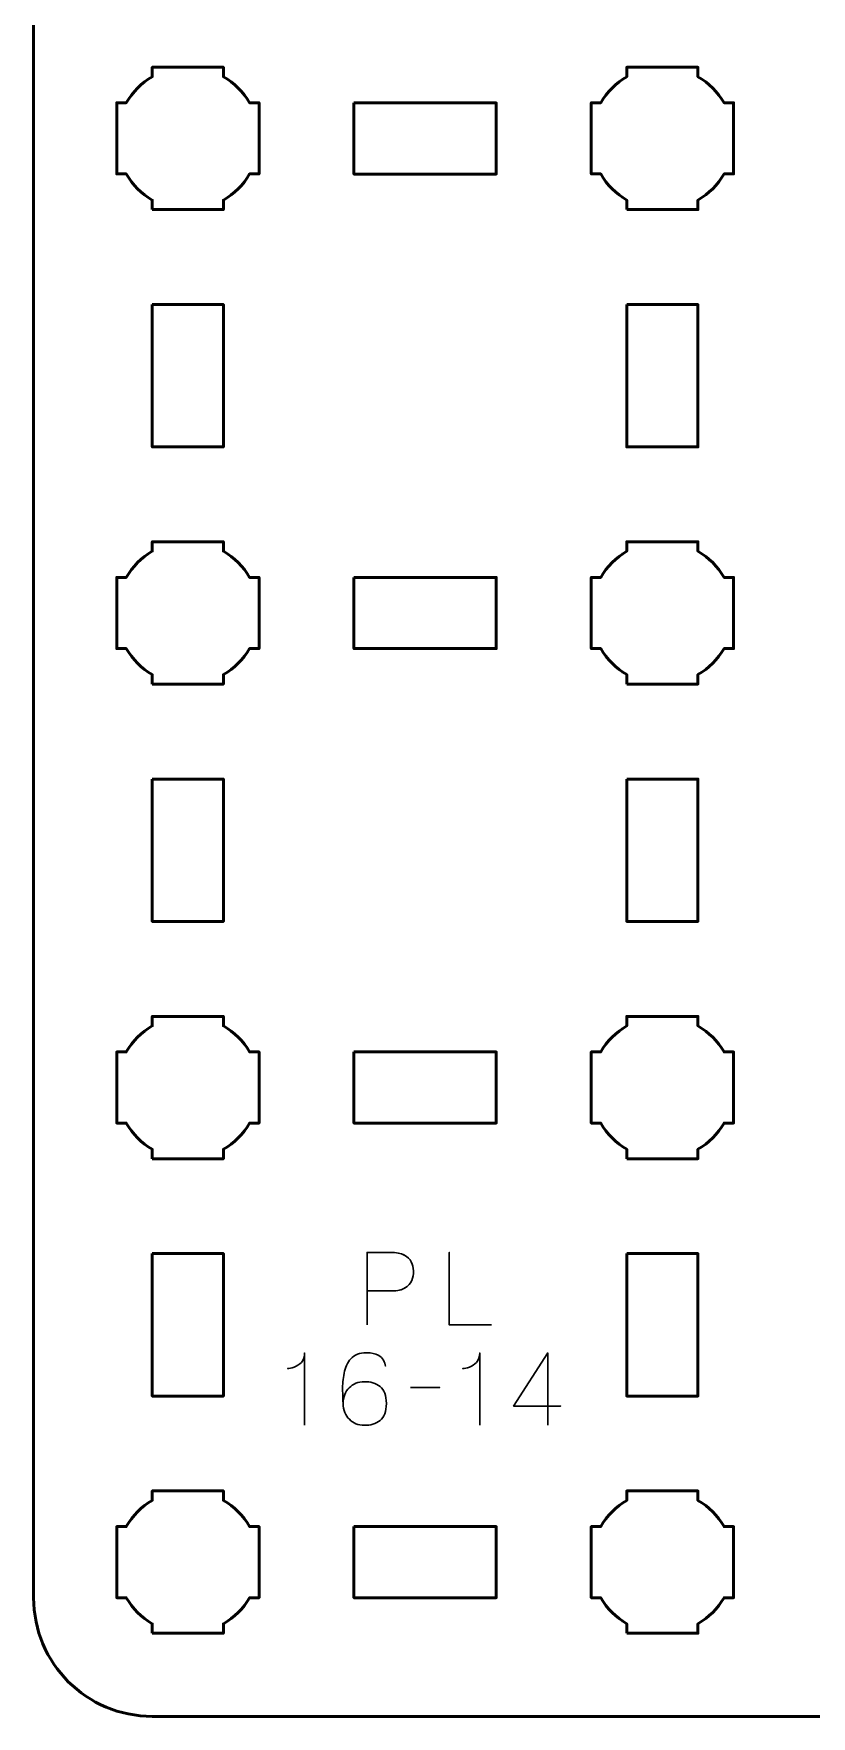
# Model space of a CAD drawing. Header units: centimetres. Extents: x -15.7 to 15.7, y -13.7 to 13.7.
# Drawn here: x -15.65 to -12.37, y -13.65 to -6.56 of the extents above; entities that cross this region are included whole.
import ezdxf

# ---------------------------------------------------------------- set-up
doc = ezdxf.new("R2010")
doc.units = ezdxf.units.CM
doc.header["$MEASUREMENT"] = 0
doc.layers.add('Layer 1', color=7, linetype='Continuous')

msp = doc.modelspace()

# ---------------------------------------------------------------- linework, layer by layer
at = {"layer": 'Layer 1', "lineweight": 53}
for points, knots in [([(-15.14993, 13.65001), (-15.14993, 13.65001), (15.14994, 13.65001), (15.14994, 13.65001), (15.14994, 13.65001), (15.42708, 13.65001), (15.65004, 13.42692), (15.65004, 13.14992), (15.65004, 13.14992), (15.65004, 13.14992), (15.65004, -13.15006), (15.65004, -13.15006), (15.65004, -13.15006), (15.65004, -13.42706), (15.42708, -13.65001), (15.14994, -13.65001), (15.14994, -13.65001), (15.14994, -13.65001), (-15.14993, -13.65001), (-15.14993, -13.65001), (-15.14993, -13.65001), (-15.42693, -13.65001), (-15.65003, -13.42706), (-15.65003, -13.15006), (-15.65003, -13.15006), (-15.65003, -13.15006), (-15.65003, 13.14992), (-15.65003, 13.14992), (-15.65003, 13.14992), (-15.65003, 13.42692), (-15.42693, 13.65001), (-15.14993, 13.65001)], [0, 0, 0, 0, 0.125, 0.125, 0.125, 0.125, 0.25, 0.25, 0.25, 0.25, 0.375, 0.375, 0.375, 0.375, 0.5, 0.5, 0.5, 0.5, 0.625, 0.625, 0.625, 0.625, 0.75, 0.75, 0.75, 0.75, 0.875, 0.875, 0.875, 0.875, 1, 1, 1, 1]), ([(-15.14993, -7.30001), (-15.14993, -7.30001), (-15.14993, -7.2598), (-15.14993, -7.2598), (-15.14993, -7.2598), (-15.19554, -7.23348), (-15.23347, -7.19556), (-15.25979, -7.14994), (-15.25979, -7.14994), (-15.25979, -7.14994), (-15.3, -7.14994), (-15.3, -7.14994), (-15.3, -7.14994), (-15.3, -7.14994), (-15.3, -7.00001), (-15.3, -7.00001), (-15.3, -7.00001), (-15.3, -7.00001), (-15.3, -6.84994), (-15.3, -6.84994), (-15.3, -6.84994), (-15.3, -6.84994), (-15.25979, -6.84994), (-15.25979, -6.84994), (-15.25979, -6.84994), (-15.23347, -6.80447), (-15.19554, -6.76644), (-15.14993, -6.74012), (-15.14993, -6.74012), (-15.14993, -6.74012), (-15.14993, -6.70001), (-15.14993, -6.70001), (-15.14993, -6.70001), (-15.14993, -6.70001), (-15, -6.70001), (-15, -6.70001), (-15, -6.70001), (-15, -6.70001), (-14.84993, -6.70001), (-14.84993, -6.70001), (-14.84993, -6.70001), (-14.84993, -6.70001), (-14.84993, -6.74012), (-14.84993, -6.74012), (-14.84993, -6.74012), (-14.80446, -6.76644), (-14.76643, -6.80447), (-14.74011, -6.84994), (-14.74011, -6.84994), (-14.74011, -6.84994), (-14.7, -6.84994), (-14.7, -6.84994), (-14.7, -6.84994), (-14.7, -6.84994), (-14.7, -7.00001), (-14.7, -7.00001), (-14.7, -7.00001), (-14.7, -7.00001), (-14.7, -7.14994), (-14.7, -7.14994), (-14.7, -7.14994), (-14.7, -7.14994), (-14.74011, -7.14994), (-14.74011, -7.14994), (-14.74011, -7.14994), (-14.76643, -7.19556), (-14.80446, -7.23348), (-14.84993, -7.2598), (-14.84993, -7.2598), (-14.84993, -7.2598), (-14.84993, -7.30001), (-14.84993, -7.30001), (-14.84993, -7.30001), (-14.84993, -7.30001), (-15, -7.30001), (-15, -7.30001), (-15, -7.30001), (-15, -7.30001), (-15.14993, -7.30001), (-15.14993, -7.30001)], [0, 0, 0, 0, 0.05, 0.05, 0.05, 0.05, 0.1, 0.1, 0.1, 0.1, 0.15, 0.15, 0.15, 0.15, 0.2, 0.2, 0.2, 0.2, 0.25, 0.25, 0.25, 0.25, 0.3, 0.3, 0.3, 0.3, 0.35, 0.35, 0.35, 0.35, 0.4, 0.4, 0.4, 0.4, 0.45, 0.45, 0.45, 0.45, 0.5, 0.5, 0.5, 0.5, 0.55, 0.55, 0.55, 0.55, 0.6, 0.6, 0.6, 0.6, 0.65, 0.65, 0.65, 0.65, 0.7, 0.7, 0.7, 0.7, 0.75, 0.75, 0.75, 0.75, 0.8, 0.8, 0.8, 0.8, 0.85, 0.85, 0.85, 0.85, 0.9, 0.9, 0.9, 0.9, 0.95, 0.95, 0.95, 0.95, 1, 1, 1, 1]), ([(-13.15, -7.30001), (-13.15, -7.30001), (-13.15, -7.2598), (-13.15, -7.2598), (-13.15, -7.2598), (-13.19547, -7.23348), (-13.2335, -7.19556), (-13.25982, -7.14994), (-13.25982, -7.14994), (-13.25982, -7.14994), (-13.29993, -7.14994), (-13.29993, -7.14994), (-13.29993, -7.14994), (-13.29993, -7.14994), (-13.29993, -7.00001), (-13.29993, -7.00001), (-13.29993, -7.00001), (-13.29993, -7.00001), (-13.29993, -6.84994), (-13.29993, -6.84994), (-13.29993, -6.84994), (-13.29993, -6.84994), (-13.25982, -6.84994), (-13.25982, -6.84994), (-13.25982, -6.84994), (-13.2335, -6.80447), (-13.19547, -6.76644), (-13.15, -6.74012), (-13.15, -6.74012), (-13.15, -6.74012), (-13.15, -6.70001), (-13.15, -6.70001), (-13.15, -6.70001), (-13.15, -6.70001), (-12.99993, -6.70001), (-12.99993, -6.70001), (-12.99993, -6.70001), (-12.99993, -6.70001), (-12.85, -6.70001), (-12.85, -6.70001), (-12.85, -6.70001), (-12.85, -6.70001), (-12.85, -6.74012), (-12.85, -6.74012), (-12.85, -6.74012), (-12.80452, -6.76644), (-12.76649, -6.80447), (-12.74018, -6.84994), (-12.74018, -6.84994), (-12.74018, -6.84994), (-12.69992, -6.84994), (-12.69992, -6.84994), (-12.69992, -6.84994), (-12.69992, -6.84994), (-12.69992, -7.00001), (-12.69992, -7.00001), (-12.69992, -7.00001), (-12.69992, -7.00001), (-12.69992, -7.14994), (-12.69992, -7.14994), (-12.69992, -7.14994), (-12.69992, -7.14994), (-12.74018, -7.14994), (-12.74018, -7.14994), (-12.74018, -7.14994), (-12.76649, -7.19556), (-12.80452, -7.23348), (-12.85, -7.2598), (-12.85, -7.2598), (-12.85, -7.2598), (-12.85, -7.30001), (-12.85, -7.30001), (-12.85, -7.30001), (-12.85, -7.30001), (-12.99993, -7.30001), (-12.99993, -7.30001), (-12.99993, -7.30001), (-12.99993, -7.30001), (-13.15, -7.30001), (-13.15, -7.30001)], [0, 0, 0, 0, 0.05, 0.05, 0.05, 0.05, 0.1, 0.1, 0.1, 0.1, 0.15, 0.15, 0.15, 0.15, 0.2, 0.2, 0.2, 0.2, 0.25, 0.25, 0.25, 0.25, 0.3, 0.3, 0.3, 0.3, 0.35, 0.35, 0.35, 0.35, 0.4, 0.4, 0.4, 0.4, 0.45, 0.45, 0.45, 0.45, 0.5, 0.5, 0.5, 0.5, 0.55, 0.55, 0.55, 0.55, 0.6, 0.6, 0.6, 0.6, 0.65, 0.65, 0.65, 0.65, 0.7, 0.7, 0.7, 0.7, 0.75, 0.75, 0.75, 0.75, 0.8, 0.8, 0.8, 0.8, 0.85, 0.85, 0.85, 0.85, 0.9, 0.9, 0.9, 0.9, 0.95, 0.95, 0.95, 0.95, 1, 1, 1, 1]), ([(-14.29998, -6.85008), (-14.29998, -6.85008), (-13.69998, -6.85008), (-13.69998, -6.85008), (-13.69998, -6.85008), (-13.69998, -6.85008), (-13.69998, -7.15008), (-13.69998, -7.15008), (-13.69998, -7.15008), (-13.69998, -7.15008), (-14.29998, -7.15008), (-14.29998, -7.15008), (-14.29998, -7.15008), (-14.29998, -7.15008), (-14.29998, -6.85008), (-14.29998, -6.85008)], [0, 0, 0, 0, 0.25, 0.25, 0.25, 0.25, 0.5, 0.5, 0.5, 0.5, 0.75, 0.75, 0.75, 0.75, 1, 1, 1, 1]), ([(-15.14993, -7.70006), (-15.14993, -7.70006), (-14.84993, -7.70006), (-14.84993, -7.70006), (-14.84993, -7.70006), (-14.84993, -7.70006), (-14.84993, -8.30007), (-14.84993, -8.30007), (-14.84993, -8.30007), (-14.84993, -8.30007), (-15.14993, -8.30007), (-15.14993, -8.30007), (-15.14993, -8.30007), (-15.14993, -8.30007), (-15.14993, -7.70006), (-15.14993, -7.70006)], [0, 0, 0, 0, 0.25, 0.25, 0.25, 0.25, 0.5, 0.5, 0.5, 0.5, 0.75, 0.75, 0.75, 0.75, 1, 1, 1, 1]), ([(-13.15, -7.70006), (-13.15, -7.70006), (-12.85, -7.70006), (-12.85, -7.70006), (-12.85, -7.70006), (-12.85, -7.70006), (-12.85, -8.30007), (-12.85, -8.30007), (-12.85, -8.30007), (-12.85, -8.30007), (-13.15, -8.30007), (-13.15, -8.30007), (-13.15, -8.30007), (-13.15, -8.30007), (-13.15, -7.70006), (-13.15, -7.70006)], [0, 0, 0, 0, 0.25, 0.25, 0.25, 0.25, 0.5, 0.5, 0.5, 0.5, 0.75, 0.75, 0.75, 0.75, 1, 1, 1, 1]), ([(-15.14993, -9.29998), (-15.14993, -9.29998), (-15.14993, -9.25987), (-15.14993, -9.25987), (-15.14993, -9.25987), (-15.19554, -9.23355), (-15.23347, -9.19552), (-15.25979, -9.15005), (-15.25979, -9.15005), (-15.25979, -9.15005), (-15.3, -9.15005), (-15.3, -9.15005), (-15.3, -9.15005), (-15.3, -9.15005), (-15.3, -8.99998), (-15.3, -8.99998), (-15.3, -8.99998), (-15.3, -8.99998), (-15.3, -8.85005), (-15.3, -8.85005), (-15.3, -8.85005), (-15.3, -8.85005), (-15.25979, -8.85005), (-15.25979, -8.85005), (-15.25979, -8.85005), (-15.23347, -8.80443), (-15.19554, -8.76655), (-15.14993, -8.74009), (-15.14993, -8.74009), (-15.14993, -8.74009), (-15.14993, -8.69998), (-15.14993, -8.69998), (-15.14993, -8.69998), (-15.14993, -8.69998), (-15, -8.69998), (-15, -8.69998), (-15, -8.69998), (-15, -8.69998), (-14.84993, -8.69998), (-14.84993, -8.69998), (-14.84993, -8.69998), (-14.84993, -8.69998), (-14.84993, -8.74009), (-14.84993, -8.74009), (-14.84993, -8.74009), (-14.80446, -8.76655), (-14.76643, -8.80443), (-14.74011, -8.85005), (-14.74011, -8.85005), (-14.74011, -8.85005), (-14.7, -8.85005), (-14.7, -8.85005), (-14.7, -8.85005), (-14.7, -8.85005), (-14.7, -8.99998), (-14.7, -8.99998), (-14.7, -8.99998), (-14.7, -8.99998), (-14.7, -9.15005), (-14.7, -9.15005), (-14.7, -9.15005), (-14.7, -9.15005), (-14.74011, -9.15005), (-14.74011, -9.15005), (-14.74011, -9.15005), (-14.76643, -9.19552), (-14.80446, -9.23355), (-14.84993, -9.25987), (-14.84993, -9.25987), (-14.84993, -9.25987), (-14.84993, -9.29998), (-14.84993, -9.29998), (-14.84993, -9.29998), (-14.84993, -9.29998), (-15, -9.29998), (-15, -9.29998), (-15, -9.29998), (-15, -9.29998), (-15.14993, -9.29998), (-15.14993, -9.29998)], [0, 0, 0, 0, 0.05, 0.05, 0.05, 0.05, 0.1, 0.1, 0.1, 0.1, 0.15, 0.15, 0.15, 0.15, 0.2, 0.2, 0.2, 0.2, 0.25, 0.25, 0.25, 0.25, 0.3, 0.3, 0.3, 0.3, 0.35, 0.35, 0.35, 0.35, 0.4, 0.4, 0.4, 0.4, 0.45, 0.45, 0.45, 0.45, 0.5, 0.5, 0.5, 0.5, 0.55, 0.55, 0.55, 0.55, 0.6, 0.6, 0.6, 0.6, 0.65, 0.65, 0.65, 0.65, 0.7, 0.7, 0.7, 0.7, 0.75, 0.75, 0.75, 0.75, 0.8, 0.8, 0.8, 0.8, 0.85, 0.85, 0.85, 0.85, 0.9, 0.9, 0.9, 0.9, 0.95, 0.95, 0.95, 0.95, 1, 1, 1, 1]), ([(-13.15, -9.29998), (-13.15, -9.29998), (-13.15, -9.25987), (-13.15, -9.25987), (-13.15, -9.25987), (-13.19547, -9.23355), (-13.2335, -9.19552), (-13.25982, -9.15005), (-13.25982, -9.15005), (-13.25982, -9.15005), (-13.29993, -9.15005), (-13.29993, -9.15005), (-13.29993, -9.15005), (-13.29993, -9.15005), (-13.29993, -8.99998), (-13.29993, -8.99998), (-13.29993, -8.99998), (-13.29993, -8.99998), (-13.29993, -8.85005), (-13.29993, -8.85005), (-13.29993, -8.85005), (-13.29993, -8.85005), (-13.25982, -8.85005), (-13.25982, -8.85005), (-13.25982, -8.85005), (-13.2335, -8.80443), (-13.19547, -8.76655), (-13.15, -8.74009), (-13.15, -8.74009), (-13.15, -8.74009), (-13.15, -8.69998), (-13.15, -8.69998), (-13.15, -8.69998), (-13.15, -8.69998), (-12.99993, -8.69998), (-12.99993, -8.69998), (-12.99993, -8.69998), (-12.99993, -8.69998), (-12.85, -8.69998), (-12.85, -8.69998), (-12.85, -8.69998), (-12.85, -8.69998), (-12.85, -8.74009), (-12.85, -8.74009), (-12.85, -8.74009), (-12.80452, -8.76655), (-12.76649, -8.80443), (-12.74018, -8.85005), (-12.74018, -8.85005), (-12.74018, -8.85005), (-12.69992, -8.85005), (-12.69992, -8.85005), (-12.69992, -8.85005), (-12.69992, -8.85005), (-12.69992, -8.99998), (-12.69992, -8.99998), (-12.69992, -8.99998), (-12.69992, -8.99998), (-12.69992, -9.15005), (-12.69992, -9.15005), (-12.69992, -9.15005), (-12.69992, -9.15005), (-12.74018, -9.15005), (-12.74018, -9.15005), (-12.74018, -9.15005), (-12.76649, -9.19552), (-12.80452, -9.23355), (-12.85, -9.25987), (-12.85, -9.25987), (-12.85, -9.25987), (-12.85, -9.29998), (-12.85, -9.29998), (-12.85, -9.29998), (-12.85, -9.29998), (-12.99993, -9.29998), (-12.99993, -9.29998), (-12.99993, -9.29998), (-12.99993, -9.29998), (-13.15, -9.29998), (-13.15, -9.29998)], [0, 0, 0, 0, 0.05, 0.05, 0.05, 0.05, 0.1, 0.1, 0.1, 0.1, 0.15, 0.15, 0.15, 0.15, 0.2, 0.2, 0.2, 0.2, 0.25, 0.25, 0.25, 0.25, 0.3, 0.3, 0.3, 0.3, 0.35, 0.35, 0.35, 0.35, 0.4, 0.4, 0.4, 0.4, 0.45, 0.45, 0.45, 0.45, 0.5, 0.5, 0.5, 0.5, 0.55, 0.55, 0.55, 0.55, 0.6, 0.6, 0.6, 0.6, 0.65, 0.65, 0.65, 0.65, 0.7, 0.7, 0.7, 0.7, 0.75, 0.75, 0.75, 0.75, 0.8, 0.8, 0.8, 0.8, 0.85, 0.85, 0.85, 0.85, 0.9, 0.9, 0.9, 0.9, 0.95, 0.95, 0.95, 0.95, 1, 1, 1, 1]), ([(-14.29998, -8.85005), (-14.29998, -8.85005), (-13.69998, -8.85005), (-13.69998, -8.85005), (-13.69998, -8.85005), (-13.69998, -8.85005), (-13.69998, -9.15005), (-13.69998, -9.15005), (-13.69998, -9.15005), (-13.69998, -9.15005), (-14.29998, -9.15005), (-14.29998, -9.15005), (-14.29998, -9.15005), (-14.29998, -9.15005), (-14.29998, -8.85005), (-14.29998, -8.85005)], [0, 0, 0, 0, 0.25, 0.25, 0.25, 0.25, 0.5, 0.5, 0.5, 0.5, 0.75, 0.75, 0.75, 0.75, 1, 1, 1, 1]), ([(-15.14993, -9.70003), (-15.14993, -9.70003), (-14.84993, -9.70003), (-14.84993, -9.70003), (-14.84993, -9.70003), (-14.84993, -9.70003), (-14.84993, -10.30004), (-14.84993, -10.30004), (-14.84993, -10.30004), (-14.84993, -10.30004), (-15.14993, -10.30004), (-15.14993, -10.30004), (-15.14993, -10.30004), (-15.14993, -10.30004), (-15.14993, -9.70003), (-15.14993, -9.70003)], [0, 0, 0, 0, 0.25, 0.25, 0.25, 0.25, 0.5, 0.5, 0.5, 0.5, 0.75, 0.75, 0.75, 0.75, 1, 1, 1, 1]), ([(-13.15, -9.70003), (-13.15, -9.70003), (-12.85, -9.70003), (-12.85, -9.70003), (-12.85, -9.70003), (-12.85, -9.70003), (-12.85, -10.30004), (-12.85, -10.30004), (-12.85, -10.30004), (-12.85, -10.30004), (-13.15, -10.30004), (-13.15, -10.30004), (-13.15, -10.30004), (-13.15, -10.30004), (-13.15, -9.70003), (-13.15, -9.70003)], [0, 0, 0, 0, 0.25, 0.25, 0.25, 0.25, 0.5, 0.5, 0.5, 0.5, 0.75, 0.75, 0.75, 0.75, 1, 1, 1, 1]), ([(-15.14993, -11.29991), (-15.14993, -11.29991), (-15.14993, -11.2598), (-15.14993, -11.2598), (-15.14993, -11.2598), (-15.19554, -11.23349), (-15.23347, -11.19546), (-15.25979, -11.14998), (-15.25979, -11.14998), (-15.25979, -11.14998), (-15.3, -11.14998), (-15.3, -11.14998), (-15.3, -11.14998), (-15.3, -11.14998), (-15.3, -10.99991), (-15.3, -10.99991), (-15.3, -10.99991), (-15.3, -10.99991), (-15.3, -10.84998), (-15.3, -10.84998), (-15.3, -10.84998), (-15.3, -10.84998), (-15.25979, -10.84998), (-15.25979, -10.84998), (-15.25979, -10.84998), (-15.23347, -10.80451), (-15.19554, -10.76648), (-15.14993, -10.74016), (-15.14993, -10.74016), (-15.14993, -10.74016), (-15.14993, -10.69991), (-15.14993, -10.69991), (-15.14993, -10.69991), (-15.14993, -10.69991), (-15, -10.69991), (-15, -10.69991), (-15, -10.69991), (-15, -10.69991), (-14.84993, -10.69991), (-14.84993, -10.69991), (-14.84993, -10.69991), (-14.84993, -10.69991), (-14.84993, -10.74016), (-14.84993, -10.74016), (-14.84993, -10.74016), (-14.80446, -10.76648), (-14.76643, -10.80451), (-14.74011, -10.84998), (-14.74011, -10.84998), (-14.74011, -10.84998), (-14.7, -10.84998), (-14.7, -10.84998), (-14.7, -10.84998), (-14.7, -10.84998), (-14.7, -10.99991), (-14.7, -10.99991), (-14.7, -10.99991), (-14.7, -10.99991), (-14.7, -11.14998), (-14.7, -11.14998), (-14.7, -11.14998), (-14.7, -11.14998), (-14.74011, -11.14998), (-14.74011, -11.14998), (-14.74011, -11.14998), (-14.76643, -11.19546), (-14.80446, -11.23349), (-14.84993, -11.2598), (-14.84993, -11.2598), (-14.84993, -11.2598), (-14.84993, -11.29991), (-14.84993, -11.29991), (-14.84993, -11.29991), (-14.84993, -11.29991), (-15, -11.29991), (-15, -11.29991), (-15, -11.29991), (-15, -11.29991), (-15.14993, -11.29991), (-15.14993, -11.29991)], [0, 0, 0, 0, 0.05, 0.05, 0.05, 0.05, 0.1, 0.1, 0.1, 0.1, 0.15, 0.15, 0.15, 0.15, 0.2, 0.2, 0.2, 0.2, 0.25, 0.25, 0.25, 0.25, 0.3, 0.3, 0.3, 0.3, 0.35, 0.35, 0.35, 0.35, 0.4, 0.4, 0.4, 0.4, 0.45, 0.45, 0.45, 0.45, 0.5, 0.5, 0.5, 0.5, 0.55, 0.55, 0.55, 0.55, 0.6, 0.6, 0.6, 0.6, 0.65, 0.65, 0.65, 0.65, 0.7, 0.7, 0.7, 0.7, 0.75, 0.75, 0.75, 0.75, 0.8, 0.8, 0.8, 0.8, 0.85, 0.85, 0.85, 0.85, 0.9, 0.9, 0.9, 0.9, 0.95, 0.95, 0.95, 0.95, 1, 1, 1, 1]), ([(-13.15, -11.29991), (-13.15, -11.29991), (-13.15, -11.2598), (-13.15, -11.2598), (-13.15, -11.2598), (-13.19547, -11.23349), (-13.2335, -11.19546), (-13.25982, -11.14998), (-13.25982, -11.14998), (-13.25982, -11.14998), (-13.29993, -11.14998), (-13.29993, -11.14998), (-13.29993, -11.14998), (-13.29993, -11.14998), (-13.29993, -10.99991), (-13.29993, -10.99991), (-13.29993, -10.99991), (-13.29993, -10.99991), (-13.29993, -10.84998), (-13.29993, -10.84998), (-13.29993, -10.84998), (-13.29993, -10.84998), (-13.25982, -10.84998), (-13.25982, -10.84998), (-13.25982, -10.84998), (-13.2335, -10.80451), (-13.19547, -10.76648), (-13.15, -10.74016), (-13.15, -10.74016), (-13.15, -10.74016), (-13.15, -10.69991), (-13.15, -10.69991), (-13.15, -10.69991), (-13.15, -10.69991), (-12.99993, -10.69991), (-12.99993, -10.69991), (-12.99993, -10.69991), (-12.99993, -10.69991), (-12.85, -10.69991), (-12.85, -10.69991), (-12.85, -10.69991), (-12.85, -10.69991), (-12.85, -10.74016), (-12.85, -10.74016), (-12.85, -10.74016), (-12.80452, -10.76648), (-12.76649, -10.80451), (-12.74018, -10.84998), (-12.74018, -10.84998), (-12.74018, -10.84998), (-12.69992, -10.84998), (-12.69992, -10.84998), (-12.69992, -10.84998), (-12.69992, -10.84998), (-12.69992, -10.99991), (-12.69992, -10.99991), (-12.69992, -10.99991), (-12.69992, -10.99991), (-12.69992, -11.14998), (-12.69992, -11.14998), (-12.69992, -11.14998), (-12.69992, -11.14998), (-12.74018, -11.14998), (-12.74018, -11.14998), (-12.74018, -11.14998), (-12.76649, -11.19546), (-12.80452, -11.23349), (-12.85, -11.2598), (-12.85, -11.2598), (-12.85, -11.2598), (-12.85, -11.29991), (-12.85, -11.29991), (-12.85, -11.29991), (-12.85, -11.29991), (-12.99993, -11.29991), (-12.99993, -11.29991), (-12.99993, -11.29991), (-12.99993, -11.29991), (-13.15, -11.29991), (-13.15, -11.29991)], [0, 0, 0, 0, 0.05, 0.05, 0.05, 0.05, 0.1, 0.1, 0.1, 0.1, 0.15, 0.15, 0.15, 0.15, 0.2, 0.2, 0.2, 0.2, 0.25, 0.25, 0.25, 0.25, 0.3, 0.3, 0.3, 0.3, 0.35, 0.35, 0.35, 0.35, 0.4, 0.4, 0.4, 0.4, 0.45, 0.45, 0.45, 0.45, 0.5, 0.5, 0.5, 0.5, 0.55, 0.55, 0.55, 0.55, 0.6, 0.6, 0.6, 0.6, 0.65, 0.65, 0.65, 0.65, 0.7, 0.7, 0.7, 0.7, 0.75, 0.75, 0.75, 0.75, 0.8, 0.8, 0.8, 0.8, 0.85, 0.85, 0.85, 0.85, 0.9, 0.9, 0.9, 0.9, 0.95, 0.95, 0.95, 0.95, 1, 1, 1, 1]), ([(-14.29998, -10.84998), (-14.29998, -10.84998), (-13.69998, -10.84998), (-13.69998, -10.84998), (-13.69998, -10.84998), (-13.69998, -10.84998), (-13.69998, -11.14998), (-13.69998, -11.14998), (-13.69998, -11.14998), (-13.69998, -11.14998), (-14.29998, -11.14998), (-14.29998, -11.14998), (-14.29998, -11.14998), (-14.29998, -11.14998), (-14.29998, -10.84998), (-14.29998, -10.84998)], [0, 0, 0, 0, 0.25, 0.25, 0.25, 0.25, 0.5, 0.5, 0.5, 0.5, 0.75, 0.75, 0.75, 0.75, 1, 1, 1, 1]), ([(-15.14993, -11.7001), (-15.14993, -11.7001), (-14.84993, -11.7001), (-14.84993, -11.7001), (-14.84993, -11.7001), (-14.84993, -11.7001), (-14.84993, -12.30011), (-14.84993, -12.30011), (-14.84993, -12.30011), (-14.84993, -12.30011), (-15.14993, -12.30011), (-15.14993, -12.30011), (-15.14993, -12.30011), (-15.14993, -12.30011), (-15.14993, -11.7001), (-15.14993, -11.7001)], [0, 0, 0, 0, 0.25, 0.25, 0.25, 0.25, 0.5, 0.5, 0.5, 0.5, 0.75, 0.75, 0.75, 0.75, 1, 1, 1, 1]), ([(-13.15, -11.7001), (-13.15, -11.7001), (-12.85, -11.7001), (-12.85, -11.7001), (-12.85, -11.7001), (-12.85, -11.7001), (-12.85, -12.30011), (-12.85, -12.30011), (-12.85, -12.30011), (-12.85, -12.30011), (-13.15, -12.30011), (-13.15, -12.30011), (-13.15, -12.30011), (-13.15, -12.30011), (-13.15, -11.7001), (-13.15, -11.7001)], [0, 0, 0, 0, 0.25, 0.25, 0.25, 0.25, 0.5, 0.5, 0.5, 0.5, 0.75, 0.75, 0.75, 0.75, 1, 1, 1, 1]), ([(-15.14993, -13.29999), (-15.14993, -13.29999), (-15.14993, -13.25977), (-15.14993, -13.25977), (-15.14993, -13.25977), (-15.19554, -13.23345), (-15.23347, -13.19553), (-15.25979, -13.14992), (-15.25979, -13.14992), (-15.25979, -13.14992), (-15.3, -13.14992), (-15.3, -13.14992), (-15.3, -13.14992), (-15.3, -13.14992), (-15.3, -12.99998), (-15.3, -12.99998), (-15.3, -12.99998), (-15.3, -12.99998), (-15.3, -12.84995), (-15.3, -12.84995), (-15.3, -12.84995), (-15.3, -12.84995), (-15.25979, -12.84995), (-15.25979, -12.84995), (-15.25979, -12.84995), (-15.23347, -12.80448), (-15.19554, -12.76641), (-15.14993, -12.74009), (-15.14993, -12.74009), (-15.14993, -12.74009), (-15.14993, -12.70002), (-15.14993, -12.70002), (-15.14993, -12.70002), (-15.14993, -12.70002), (-15, -12.70002), (-15, -12.70002), (-15, -12.70002), (-15, -12.70002), (-14.84993, -12.70002), (-14.84993, -12.70002), (-14.84993, -12.70002), (-14.84993, -12.70002), (-14.84993, -12.74009), (-14.84993, -12.74009), (-14.84993, -12.74009), (-14.80446, -12.76641), (-14.76643, -12.80448), (-14.74011, -12.84995), (-14.74011, -12.84995), (-14.74011, -12.84995), (-14.7, -12.84995), (-14.7, -12.84995), (-14.7, -12.84995), (-14.7, -12.84995), (-14.7, -12.99998), (-14.7, -12.99998), (-14.7, -12.99998), (-14.7, -12.99998), (-14.7, -13.14992), (-14.7, -13.14992), (-14.7, -13.14992), (-14.7, -13.14992), (-14.74011, -13.14992), (-14.74011, -13.14992), (-14.74011, -13.14992), (-14.76643, -13.19553), (-14.80446, -13.23345), (-14.84993, -13.25977), (-14.84993, -13.25977), (-14.84993, -13.25977), (-14.84993, -13.29999), (-14.84993, -13.29999), (-14.84993, -13.29999), (-14.84993, -13.29999), (-15, -13.29999), (-15, -13.29999), (-15, -13.29999), (-15, -13.29999), (-15.14993, -13.29999), (-15.14993, -13.29999)], [0, 0, 0, 0, 0.05, 0.05, 0.05, 0.05, 0.1, 0.1, 0.1, 0.1, 0.15, 0.15, 0.15, 0.15, 0.2, 0.2, 0.2, 0.2, 0.25, 0.25, 0.25, 0.25, 0.3, 0.3, 0.3, 0.3, 0.35, 0.35, 0.35, 0.35, 0.4, 0.4, 0.4, 0.4, 0.45, 0.45, 0.45, 0.45, 0.5, 0.5, 0.5, 0.5, 0.55, 0.55, 0.55, 0.55, 0.6, 0.6, 0.6, 0.6, 0.65, 0.65, 0.65, 0.65, 0.7, 0.7, 0.7, 0.7, 0.75, 0.75, 0.75, 0.75, 0.8, 0.8, 0.8, 0.8, 0.85, 0.85, 0.85, 0.85, 0.9, 0.9, 0.9, 0.9, 0.95, 0.95, 0.95, 0.95, 1, 1, 1, 1]), ([(-13.15, -13.29999), (-13.15, -13.29999), (-13.15, -13.25977), (-13.15, -13.25977), (-13.15, -13.25977), (-13.19547, -13.23345), (-13.2335, -13.19553), (-13.25982, -13.14992), (-13.25982, -13.14992), (-13.25982, -13.14992), (-13.29993, -13.14992), (-13.29993, -13.14992), (-13.29993, -13.14992), (-13.29993, -13.14992), (-13.29993, -12.99998), (-13.29993, -12.99998), (-13.29993, -12.99998), (-13.29993, -12.99998), (-13.29993, -12.84995), (-13.29993, -12.84995), (-13.29993, -12.84995), (-13.29993, -12.84995), (-13.25982, -12.84995), (-13.25982, -12.84995), (-13.25982, -12.84995), (-13.2335, -12.80448), (-13.19547, -12.76641), (-13.15, -12.74009), (-13.15, -12.74009), (-13.15, -12.74009), (-13.15, -12.70002), (-13.15, -12.70002), (-13.15, -12.70002), (-13.15, -12.70002), (-12.99993, -12.70002), (-12.99993, -12.70002), (-12.99993, -12.70002), (-12.99993, -12.70002), (-12.85, -12.70002), (-12.85, -12.70002), (-12.85, -12.70002), (-12.85, -12.70002), (-12.85, -12.74009), (-12.85, -12.74009), (-12.85, -12.74009), (-12.80452, -12.76641), (-12.76649, -12.80448), (-12.74018, -12.84995), (-12.74018, -12.84995), (-12.74018, -12.84995), (-12.69992, -12.84995), (-12.69992, -12.84995), (-12.69992, -12.84995), (-12.69992, -12.84995), (-12.69992, -12.99998), (-12.69992, -12.99998), (-12.69992, -12.99998), (-12.69992, -12.99998), (-12.69992, -13.14992), (-12.69992, -13.14992), (-12.69992, -13.14992), (-12.69992, -13.14992), (-12.74018, -13.14992), (-12.74018, -13.14992), (-12.74018, -13.14992), (-12.76649, -13.19553), (-12.80452, -13.23345), (-12.85, -13.25977), (-12.85, -13.25977), (-12.85, -13.25977), (-12.85, -13.29999), (-12.85, -13.29999), (-12.85, -13.29999), (-12.85, -13.29999), (-12.99993, -13.29999), (-12.99993, -13.29999), (-12.99993, -13.29999), (-12.99993, -13.29999), (-13.15, -13.29999), (-13.15, -13.29999)], [0, 0, 0, 0, 0.05, 0.05, 0.05, 0.05, 0.1, 0.1, 0.1, 0.1, 0.15, 0.15, 0.15, 0.15, 0.2, 0.2, 0.2, 0.2, 0.25, 0.25, 0.25, 0.25, 0.3, 0.3, 0.3, 0.3, 0.35, 0.35, 0.35, 0.35, 0.4, 0.4, 0.4, 0.4, 0.45, 0.45, 0.45, 0.45, 0.5, 0.5, 0.5, 0.5, 0.55, 0.55, 0.55, 0.55, 0.6, 0.6, 0.6, 0.6, 0.65, 0.65, 0.65, 0.65, 0.7, 0.7, 0.7, 0.7, 0.75, 0.75, 0.75, 0.75, 0.8, 0.8, 0.8, 0.8, 0.85, 0.85, 0.85, 0.85, 0.9, 0.9, 0.9, 0.9, 0.95, 0.95, 0.95, 0.95, 1, 1, 1, 1]), ([(-14.29998, -12.85005), (-14.29998, -12.85005), (-13.69998, -12.85005), (-13.69998, -12.85005), (-13.69998, -12.85005), (-13.69998, -12.85005), (-13.69998, -13.15006), (-13.69998, -13.15006), (-13.69998, -13.15006), (-13.69998, -13.15006), (-14.29998, -13.15006), (-14.29998, -13.15006), (-14.29998, -13.15006), (-14.29998, -13.15006), (-14.29998, -12.85005), (-14.29998, -12.85005)], [0, 0, 0, 0, 0.25, 0.25, 0.25, 0.25, 0.5, 0.5, 0.5, 0.5, 0.75, 0.75, 0.75, 0.75, 1, 1, 1, 1])]:
    msp.add_open_spline(points, degree=3, knots=knots, dxfattribs=at)
at = {"layer": 'Layer 1', "color": 40, "lineweight": 30}
for points, knots in [([(-14.24456, -12.00011), (-14.24456, -12.00011), (-14.24456, -11.69485), (-14.24456, -11.69485), (-14.24456, -11.69485), (-14.24456, -11.69485), (-14.14727, -11.69485), (-14.14727, -11.69485), (-14.14727, -11.69485), (-14.12165, -11.69513), (-14.10165, -11.69887), (-14.08747, -11.70603), (-14.08747, -11.70603), (-14.07357, -11.71333), (-14.06376, -11.72282), (-14.05812, -11.73468), (-14.05812, -11.73468), (-14.05262, -11.74653), (-14.04958, -11.75937), (-14.04902, -11.77313), (-14.04902, -11.77313), (-14.04835, -11.78721), (-14.05068, -11.80054), (-14.05618, -11.81324), (-14.05618, -11.81324), (-14.06172, -11.8259), (-14.07121, -11.83638), (-14.08444, -11.84453), (-14.08444, -11.84453), (-14.09795, -11.85265), (-14.11615, -11.85677), (-14.13929, -11.85706), (-14.13929, -11.85706), (-14.13929, -11.85706), (-14.24456, -11.85706), (-14.24456, -11.85706), (-14.24456, -11.85706), (-14.24456, -11.85706), (-14.13929, -11.85706), (-14.13929, -11.85706), (-14.13929, -11.85706), (-14.11654, -11.85677), (-14.09851, -11.85265), (-14.085, -11.84453), (-14.085, -11.84453), (-14.07163, -11.83638), (-14.0621, -11.8259), (-14.05646, -11.81324), (-14.05646, -11.81324), (-14.05096, -11.80054), (-14.04849, -11.78721), (-14.04902, -11.77313), (-14.04902, -11.77313), (-14.04958, -11.75937), (-14.05262, -11.74653), (-14.05826, -11.73468), (-14.05826, -11.73468), (-14.06405, -11.72282), (-14.07396, -11.71333), (-14.08789, -11.70603), (-14.08789, -11.70603), (-14.10207, -11.69887), (-14.12194, -11.69513), (-14.14727, -11.69485), (-14.14727, -11.69485), (-14.14727, -11.69485), (-14.24456, -11.69485), (-14.24456, -11.69485), (-14.24456, -11.69485), (-14.24456, -11.69485), (-14.24456, -12.00011), (-14.24456, -12.00011)], [0, 0, 0, 0, 0.0555556, 0.0555556, 0.0555556, 0.0555556, 0.1111111, 0.1111111, 0.1111111, 0.1111111, 0.1666667, 0.1666667, 0.1666667, 0.1666667, 0.2222222, 0.2222222, 0.2222222, 0.2222222, 0.2777778, 0.2777778, 0.2777778, 0.2777778, 0.3333333, 0.3333333, 0.3333333, 0.3333333, 0.3888889, 0.3888889, 0.3888889, 0.3888889, 0.4444444, 0.4444444, 0.4444444, 0.4444444, 0.5, 0.5, 0.5, 0.5, 0.5555556, 0.5555556, 0.5555556, 0.5555556, 0.6111111, 0.6111111, 0.6111111, 0.6111111, 0.6666667, 0.6666667, 0.6666667, 0.6666667, 0.7222222, 0.7222222, 0.7222222, 0.7222222, 0.7777778, 0.7777778, 0.7777778, 0.7777778, 0.8333333, 0.8333333, 0.8333333, 0.8333333, 0.8888889, 0.8888889, 0.8888889, 0.8888889, 0.9444444, 0.9444444, 0.9444444, 0.9444444, 1, 1, 1, 1]), ([(-13.71995, -12.00011), (-13.71995, -12.00011), (-13.89813, -12.00011), (-13.89813, -12.00011), (-13.89813, -12.00011), (-13.89813, -12.00011), (-13.89813, -11.69485), (-13.89813, -11.69485), (-13.89813, -11.69485), (-13.89813, -11.69485), (-13.89813, -12.00011), (-13.89813, -12.00011), (-13.89813, -12.00011), (-13.89813, -12.00011), (-13.71995, -12.00011), (-13.71995, -12.00011)], [0, 0, 0, 0, 0.25, 0.25, 0.25, 0.25, 0.5, 0.5, 0.5, 0.5, 0.75, 0.75, 0.75, 0.75, 1, 1, 1, 1]), ([(-14.50777, -12.42344), (-14.50777, -12.42344), (-14.50777, -12.11818), (-14.50777, -12.11818), (-14.50777, -12.11818), (-14.50833, -12.13543), (-14.51288, -12.1488), (-14.5217, -12.15815), (-14.5217, -12.15815), (-14.53052, -12.16768), (-14.54058, -12.17427), (-14.55158, -12.17801), (-14.55158, -12.17801), (-14.56291, -12.18186), (-14.57226, -12.18394), (-14.5797, -12.18419), (-14.5797, -12.18419), (-14.57226, -12.18394), (-14.56291, -12.18186), (-14.55158, -12.17801), (-14.55158, -12.17801), (-14.54058, -12.17427), (-14.53052, -12.16768), (-14.5217, -12.15815), (-14.5217, -12.15815), (-14.51288, -12.1488), (-14.50833, -12.13543), (-14.50777, -12.11818), (-14.50777, -12.11818), (-14.50777, -12.11818), (-14.50777, -12.42344), (-14.50777, -12.42344)], [0, 0, 0, 0, 0.125, 0.125, 0.125, 0.125, 0.25, 0.25, 0.25, 0.25, 0.375, 0.375, 0.375, 0.375, 0.5, 0.5, 0.5, 0.5, 0.625, 0.625, 0.625, 0.625, 0.75, 0.75, 0.75, 0.75, 0.875, 0.875, 0.875, 0.875, 1, 1, 1, 1]), ([(-14.3457, -12.33151), (-14.34532, -12.30381), (-14.33678, -12.28162), (-14.32009, -12.26508), (-14.32009, -12.26508), (-14.30355, -12.24857), (-14.2822, -12.24014), (-14.25599, -12.23975), (-14.25599, -12.23975), (-14.22982, -12.23933), (-14.20777, -12.24606), (-14.19013, -12.26014), (-14.19013, -12.26014), (-14.17263, -12.27418), (-14.16353, -12.29803), (-14.16286, -12.33151), (-14.16286, -12.33151), (-14.16353, -12.36527), (-14.17263, -12.38911), (-14.19013, -12.40319), (-14.19013, -12.40319), (-14.20777, -12.41709), (-14.22982, -12.42383), (-14.25599, -12.42344), (-14.25599, -12.42344), (-14.2822, -12.42316), (-14.30326, -12.41476), (-14.31939, -12.39822), (-14.31939, -12.39822), (-14.33579, -12.38167), (-14.34461, -12.35948), (-14.3457, -12.33151), (-14.3457, -12.33151), (-14.34669, -12.31718), (-14.34722, -12.29831), (-14.34764, -12.27489), (-14.34764, -12.27489), (-14.34821, -12.2516), (-14.34613, -12.2279), (-14.34143, -12.20391), (-14.34143, -12.20391), (-14.33688, -12.17992), (-14.32739, -12.15967), (-14.31279, -12.14312), (-14.31279, -12.14312), (-14.29832, -12.12661), (-14.27642, -12.11804), (-14.24707, -12.11737), (-14.24707, -12.11737), (-14.22597, -12.11779), (-14.20971, -12.12107), (-14.19842, -12.12728), (-14.19842, -12.12728), (-14.18709, -12.13363), (-14.1794, -12.14108), (-14.17499, -12.14961), (-14.17499, -12.14961), (-14.17073, -12.15829), (-14.16822, -12.1663), (-14.16755, -12.17374), (-14.16755, -12.17374), (-14.16822, -12.1663), (-14.17073, -12.15829), (-14.17499, -12.14961), (-14.17499, -12.14961), (-14.1794, -12.14108), (-14.18709, -12.13363), (-14.19842, -12.12728), (-14.19842, -12.12728), (-14.20971, -12.12107), (-14.22597, -12.11779), (-14.24707, -12.11737), (-14.24707, -12.11737), (-14.27642, -12.11804), (-14.29832, -12.12661), (-14.31279, -12.14312), (-14.31279, -12.14312), (-14.32739, -12.15967), (-14.33688, -12.17992), (-14.34143, -12.20391), (-14.34143, -12.20391), (-14.34613, -12.2279), (-14.34821, -12.2516), (-14.34764, -12.27489), (-14.34764, -12.27489), (-14.34722, -12.29831), (-14.34669, -12.31718), (-14.3457, -12.33151), (-14.3457, -12.33151), (-14.34461, -12.35948), (-14.33579, -12.38167), (-14.31939, -12.39822), (-14.31939, -12.39822), (-14.30326, -12.41476), (-14.2822, -12.42316), (-14.25599, -12.42344), (-14.25599, -12.42344), (-14.22982, -12.42383), (-14.20777, -12.41709), (-14.19013, -12.40319), (-14.19013, -12.40319), (-14.17263, -12.38911), (-14.16353, -12.36527), (-14.16286, -12.33151), (-14.16286, -12.33151), (-14.16353, -12.29803), (-14.17263, -12.27418), (-14.19013, -12.26014), (-14.19013, -12.26014), (-14.20777, -12.24606), (-14.22982, -12.23933), (-14.25599, -12.23975), (-14.25599, -12.23975), (-14.2822, -12.24014), (-14.30355, -12.24857), (-14.32009, -12.26508), (-14.32009, -12.26508), (-14.33678, -12.28162), (-14.34532, -12.30381), (-14.3457, -12.33151)], [0, 0, 0, 0, 0.0333333, 0.0333333, 0.0333333, 0.0333333, 0.0666667, 0.0666667, 0.0666667, 0.0666667, 0.1, 0.1, 0.1, 0.1, 0.1333333, 0.1333333, 0.1333333, 0.1333333, 0.1666667, 0.1666667, 0.1666667, 0.1666667, 0.2, 0.2, 0.2, 0.2, 0.2333333, 0.2333333, 0.2333333, 0.2333333, 0.2666667, 0.2666667, 0.2666667, 0.2666667, 0.3, 0.3, 0.3, 0.3, 0.3333333, 0.3333333, 0.3333333, 0.3333333, 0.3666667, 0.3666667, 0.3666667, 0.3666667, 0.4, 0.4, 0.4, 0.4, 0.4333333, 0.4333333, 0.4333333, 0.4333333, 0.4666667, 0.4666667, 0.4666667, 0.4666667, 0.5, 0.5, 0.5, 0.5, 0.5333333, 0.5333333, 0.5333333, 0.5333333, 0.5666667, 0.5666667, 0.5666667, 0.5666667, 0.6, 0.6, 0.6, 0.6, 0.6333333, 0.6333333, 0.6333333, 0.6333333, 0.6666667, 0.6666667, 0.6666667, 0.6666667, 0.7, 0.7, 0.7, 0.7, 0.7333333, 0.7333333, 0.7333333, 0.7333333, 0.7666667, 0.7666667, 0.7666667, 0.7666667, 0.8, 0.8, 0.8, 0.8, 0.8333333, 0.8333333, 0.8333333, 0.8333333, 0.8666667, 0.8666667, 0.8666667, 0.8666667, 0.9, 0.9, 0.9, 0.9, 0.9333333, 0.9333333, 0.9333333, 0.9333333, 0.9666667, 0.9666667, 0.9666667, 0.9666667, 1, 1, 1, 1]), ([(-13.76944, -12.42344), (-13.76944, -12.42344), (-13.76944, -12.11818), (-13.76944, -12.11818), (-13.76944, -12.11818), (-13.76997, -12.13543), (-13.77452, -12.1488), (-13.78334, -12.15815), (-13.78334, -12.15815), (-13.79216, -12.16768), (-13.80221, -12.17427), (-13.81326, -12.17801), (-13.81326, -12.17801), (-13.82454, -12.18186), (-13.83393, -12.18394), (-13.84137, -12.18419), (-13.84137, -12.18419), (-13.83393, -12.18394), (-13.82454, -12.18186), (-13.81326, -12.17801), (-13.81326, -12.17801), (-13.80221, -12.17427), (-13.79216, -12.16768), (-13.78334, -12.15815), (-13.78334, -12.15815), (-13.77452, -12.1488), (-13.76997, -12.13543), (-13.76944, -12.11818), (-13.76944, -12.11818), (-13.76944, -12.11818), (-13.76944, -12.42344), (-13.76944, -12.42344)], [0, 0, 0, 0, 0.125, 0.125, 0.125, 0.125, 0.25, 0.25, 0.25, 0.25, 0.375, 0.375, 0.375, 0.375, 0.5, 0.5, 0.5, 0.5, 0.625, 0.625, 0.625, 0.625, 0.75, 0.75, 0.75, 0.75, 0.875, 0.875, 0.875, 0.875, 1, 1, 1, 1]), ([(-13.48334, -12.42344), (-13.48334, -12.42344), (-13.48334, -12.11818), (-13.48334, -12.11818), (-13.48334, -12.11818), (-13.48334, -12.11818), (-13.6272, -12.34212), (-13.6272, -12.34212), (-13.6272, -12.34212), (-13.6272, -12.34212), (-13.42919, -12.34212), (-13.42919, -12.34212), (-13.42919, -12.34212), (-13.42919, -12.34212), (-13.6272, -12.34212), (-13.6272, -12.34212), (-13.6272, -12.34212), (-13.6272, -12.34212), (-13.48334, -12.11818), (-13.48334, -12.11818), (-13.48334, -12.11818), (-13.48334, -12.11818), (-13.48334, -12.42344), (-13.48334, -12.42344)], [0, 0, 0, 0, 0.1666667, 0.1666667, 0.1666667, 0.1666667, 0.3333333, 0.3333333, 0.3333333, 0.3333333, 0.5, 0.5, 0.5, 0.5, 0.6666667, 0.6666667, 0.6666667, 0.6666667, 0.8333333, 0.8333333, 0.8333333, 0.8333333, 1, 1, 1, 1]), ([(-14.06129, -12.26384), (-14.06129, -12.26384), (-13.9381, -12.26384), (-13.9381, -12.26384), (-13.9381, -12.26384), (-13.9381, -12.26384), (-14.06129, -12.26384), (-14.06129, -12.26384)], [0, 0, 0, 0, 0.5, 0.5, 0.5, 0.5, 1, 1, 1, 1])]:
    msp.add_open_spline(points, degree=3, knots=knots, dxfattribs=at)

doc.saveas('drawing.dxf')
